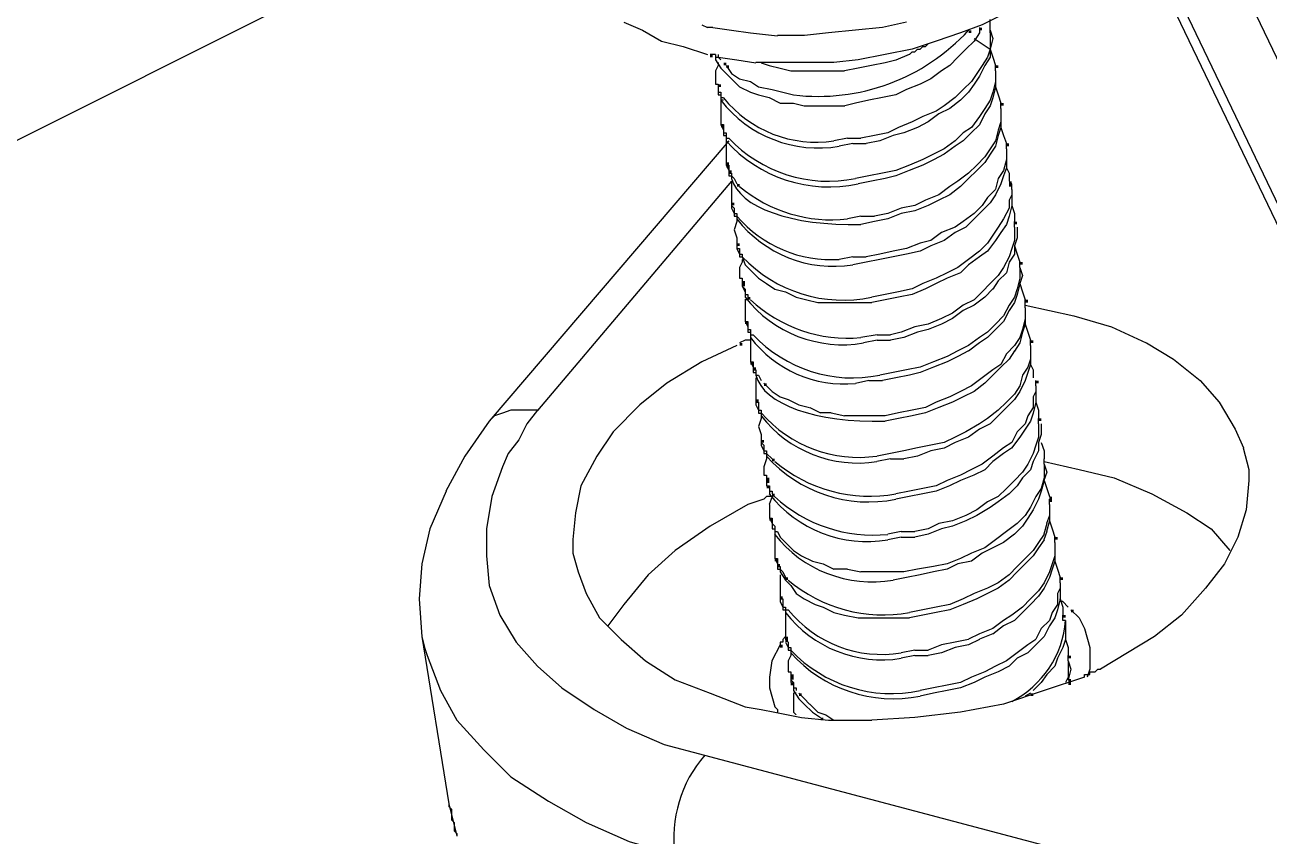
# Model space of a CAD drawing. Header units: millimetres. Extents: x 25 to 550, y -188 to 205.
# Drawn here: x 116.59 to 129.63, y -134.73 to -126.24 of the extents above; entities that cross this region are included whole.
import ezdxf

# ---------------------------------------------------------------- set-up
doc = ezdxf.new("R2010")
doc.units = ezdxf.units.MM
doc.layers.add('PDF_图层 1', color=7, linetype='Continuous', true_color=0x231f20)

msp = doc.modelspace()

# ---------------------------------------------------------------- linework, layer by layer
at = {"layer": 'PDF_图层 1', "color": 7, "lineweight": -3}
for points in [[(125.774, -118.396), (138.979, -145.879)], [(123.094, -124.153), (88.133, -141.646)], [(128.032, -124.435), (128.032, -124.491), (128.032, -124.547), (128.032, -124.717), (128.003, -124.886), (127.919, -125.084), (127.834, -125.225), (127.721, -125.394), (127.608, -125.563), (127.439, -125.704), (127.27, -125.845), (127.072, -125.986), (126.846, -126.128), (126.621, -126.24), (126.395, -126.325), (126.141, -126.41), (125.887, -126.494)], [(128.032, -124.604), (134.126, -137.301)], [(128.003, -124.773), (133.646, -136.511)], [(122.868, -126.212), (123.065, -126.297)], [(123.686, -126.24), (123.743, -126.269)], [(123.799, -126.269), (123.743, -126.269)], [(123.799, -126.269), (123.997, -126.297)], [(125.83, -126.212), (125.576, -126.269), (125.294, -126.297), (125.013, -126.325), (124.759, -126.353), (124.476, -126.353)], [(126.592, -126.269), (126.592, -126.325)], [(126.705, -126.325), (126.705, -126.297), (126.705, -126.24), (126.705, -126.184)], [(123.065, -126.297), (123.263, -126.41)], [(123.263, -126.41), (123.488, -126.466)], [(123.997, -126.297), (124.194, -126.325)], [(124.194, -126.325), (124.476, -126.354)], [(126.536, -126.41), (126.451, -126.495)], [(126.592, -126.325), (126.536, -126.41)], [(126.536, -126.381), (126.705, -126.494)], [(126.705, -126.297), (126.733, -126.381)], [(126.705, -126.325), (126.705, -126.41), (126.705, -126.494)], [(126.733, -126.381), (126.705, -126.494)], [(123.489, -126.466), (123.743, -126.551)], [(123.827, -126.551), (123.771, -126.551)], [(123.827, -126.551), (123.827, -126.607)], [(123.827, -126.551), (123.827, -126.579), (123.855, -126.579)], [(123.855, -126.551), (123.855, -126.579), (123.884, -126.607)], [(125.887, -126.494), (125.605, -126.551), (125.323, -126.607), (125.069, -126.635), (124.786, -126.635), (124.505, -126.635), (124.251, -126.635)], [(125.858, -126.551), (125.717, -126.608)], [(125.859, -126.551), (125.887, -126.522), (125.915, -126.522), (125.944, -126.494), (125.971, -126.494), (126, -126.466), (126.028, -126.466), (126.056, -126.438)], [(126.451, -126.495), (126.367, -126.579)], [(126.705, -126.494), (126.677, -126.579)], [(126.705, -126.494), (126.705, -126.494)], [(126.705, -126.494), (126.705, -126.579)], [(126.705, -126.494), (126.733, -126.579)], [(123.827, -126.607), (123.884, -126.692), (123.94, -126.748), (124.025, -126.833), (124.081, -126.889), (124.194, -126.946), (124.279, -126.974), (124.391, -127.002), (124.504, -127.059), (124.645, -127.059), (124.758, -127.087), (124.899, -127.087), (125.04, -127.087), (125.182, -127.087)], [(123.855, -126.664), (123.827, -126.72), (123.827, -126.805)], [(123.855, -126.579), (124.053, -126.607)], [(123.855, -126.635), (123.855, -126.664)], [(123.94, -126.664), (123.997, -126.748)], [(124.053, -126.607), (124.251, -126.636)], [(124.306, -126.636), (124.391, -126.664), (124.504, -126.692), (124.617, -126.721), (124.758, -126.721), (124.899, -126.721), (125.04, -126.721), (125.181, -126.721)], [(125.463, -126.664), (125.322, -126.692)], [(125.604, -126.636), (125.463, -126.664)], [(125.717, -126.608), (125.605, -126.636)], [(126.282, -126.664), (126.197, -126.72)], [(126.367, -126.579), (126.282, -126.664)], [(126.621, -126.664), (126.564, -126.748)], [(126.649, -126.664), (126.592, -126.776)], [(126.677, -126.579), (126.621, -126.664)], [(126.705, -126.579), (126.649, -126.664)], [(126.733, -126.579), (126.762, -126.664)], [(126.762, -126.72), (126.762, -126.664)], [(123.827, -126.805), (123.827, -126.861), (123.855, -126.861)], [(123.997, -126.748), (124.081, -126.805)], [(124.081, -126.805), (124.194, -126.833)], [(125.322, -126.692), (125.181, -126.721)], [(126.084, -126.805), (125.972, -126.861)], [(126.197, -126.72), (126.084, -126.805)], [(126.564, -126.748), (126.508, -126.833)], [(126.592, -126.776), (126.536, -126.861)], [(126.761, -126.721), (126.761, -126.805)], [(126.761, -126.805), (126.761, -126.89)], [(126.762, -126.72), (126.762, -126.776)], [(126.762, -126.776), (126.762, -126.833)], [(123.855, -126.861), (123.855, -126.946), (123.884, -126.946), (123.884, -126.974)], [(123.855, -126.861), (123.855, -126.918), (123.855, -126.974)], [(124.194, -126.833), (124.279, -126.889)], [(124.279, -126.889), (124.42, -126.918)], [(124.42, -126.918), (124.532, -126.946)], [(124.533, -126.946), (124.645, -126.974)], [(125.83, -126.918), (125.718, -126.974)], [(125.971, -126.861), (125.83, -126.918)], [(126.423, -126.918), (126.338, -127.002)], [(126.479, -126.946), (126.395, -127.03)], [(126.508, -126.833), (126.423, -126.918)], [(126.536, -126.861), (126.479, -126.946)], [(126.733, -126.946), (126.705, -127.03)], [(126.762, -126.833), (126.733, -126.946)], [(126.761, -126.89), (126.733, -127.003)], [(126.762, -126.889), (126.79, -126.974)], [(123.855, -126.974), (123.884, -126.974), (123.884, -127.03)], [(123.912, -127.03), (123.883, -127.03), (123.883, -127.059)], [(123.884, -126.974), (123.884, -127.002), (123.912, -127.002)], [(123.884, -127.059), (123.884, -127.143), (123.884, -127.228)], [(125.294, -127.059), (125.182, -127.087)], [(125.435, -127.03), (125.294, -127.059)], [(125.576, -127.002), (125.435, -127.03)], [(125.718, -126.974), (125.576, -127.002)], [(126.338, -127.002), (126.225, -127.087)], [(126.395, -127.03), (126.282, -127.115)], [(126.705, -127.03), (126.649, -127.115)], [(126.733, -127.003), (126.705, -127.087)], [(126.79, -126.974), (126.818, -127.059)], [(126.818, -127.115), (126.818, -127.059)], [(126, -127.2), (125.887, -127.256)], [(126.141, -127.143), (126, -127.2)], [(126.169, -127.172), (126.056, -127.256)], [(126.225, -127.087), (126.141, -127.143)], [(126.282, -127.115), (126.169, -127.172)], [(126.592, -127.2), (126.508, -127.313)], [(126.649, -127.115), (126.592, -127.2)], [(126.648, -127.172), (126.592, -127.285)], [(126.705, -127.087), (126.648, -127.172)], [(126.818, -127.115), (126.818, -127.2)], [(126.818, -127.116), (126.818, -127.229)], [(126.818, -127.2), (126.818, -127.256)], [(123.884, -127.228), (123.884, -127.284)], [(123.884, -127.284), (123.912, -127.284), (123.912, -127.369), (123.94, -127.369), (123.94, -127.397)], [(123.884, -127.284), (123.912, -127.341), (123.912, -127.397)], [(125.746, -127.313), (125.633, -127.369)], [(125.887, -127.256), (125.746, -127.313)], [(125.943, -127.313), (125.802, -127.369)], [(126.056, -127.256), (125.943, -127.313)], [(126.508, -127.313), (126.423, -127.369)], [(126.592, -127.285), (126.507, -127.37)], [(126.818, -127.313), (126.789, -127.398)], [(126.818, -127.256), (126.79, -127.341)], [(126.818, -127.229), (126.818, -127.313)], [(126.818, -127.313), (126.846, -127.397)], [(123.968, -127.454), (121.457, -130.388)], [(123.912, -127.397), (123.94, -127.397), (123.94, -127.454)], [(123.94, -127.397), (123.94, -127.426), (123.968, -127.426)], [(123.94, -127.454), (123.94, -127.482)], [(125.21, -127.426), (125.068, -127.454)], [(125.21, -127.426), (125.351, -127.426)], [(125.492, -127.397), (125.351, -127.426)], [(125.548, -127.454), (125.407, -127.482)], [(125.633, -127.369), (125.492, -127.397)], [(125.689, -127.397), (125.548, -127.454)], [(125.802, -127.369), (125.69, -127.397)], [(126.338, -127.454), (126.225, -127.538)], [(126.423, -127.369), (126.338, -127.454)], [(126.422, -127.454), (126.338, -127.511)], [(126.507, -127.37), (126.422, -127.454)], [(126.762, -127.454), (126.705, -127.538)], [(126.789, -127.398), (126.761, -127.51)], [(126.79, -127.341), (126.762, -127.454)], [(126.846, -127.397), (126.875, -127.482)], [(123.94, -127.482), (123.94, -127.567), (123.94, -127.623)], [(125.266, -127.482), (125.125, -127.51)], [(125.266, -127.482), (125.408, -127.482)], [(126.113, -127.595), (126, -127.651)], [(126.225, -127.538), (126.113, -127.595)], [(126.225, -127.595), (126.113, -127.652)], [(126.338, -127.511), (126.225, -127.595)], [(126.705, -127.595), (126.648, -127.68)], [(126.705, -127.538), (126.649, -127.623)], [(126.761, -127.511), (126.705, -127.595)], [(126.875, -127.538), (126.875, -127.482)], [(126.875, -127.538), (126.875, -127.623)], [(126.875, -127.538), (126.875, -127.595)], [(126.875, -127.595), (126.875, -127.651)], [(123.94, -127.623), (123.94, -127.68)], [(123.94, -127.68), (123.94, -127.708), (123.968, -127.708), (123.968, -127.792), (123.997, -127.792)], [(123.94, -127.708), (123.968, -127.764)], [(125.859, -127.708), (125.718, -127.764)], [(125.999, -127.708), (125.858, -127.765)], [(126, -127.651), (125.859, -127.708)], [(126.112, -127.652), (125.999, -127.708)], [(126.564, -127.708), (126.479, -127.792)], [(126.649, -127.623), (126.564, -127.708)], [(126.648, -127.68), (126.564, -127.765)], [(126.875, -127.651), (126.846, -127.764)], [(126.875, -127.623), (126.875, -127.736)], [(123.968, -127.792), (123.968, -127.821), (123.997, -127.821), (123.997, -127.849)], [(123.997, -127.792), (123.997, -127.821), (124.025, -127.849)], [(124.025, -127.849), (124.053, -127.905)], [(125.435, -127.821), (125.294, -127.849)], [(125.576, -127.792), (125.435, -127.821)], [(125.604, -127.849), (125.463, -127.878)], [(125.718, -127.764), (125.576, -127.792)], [(125.717, -127.821), (125.605, -127.849)], [(125.858, -127.765), (125.717, -127.821)], [(126.479, -127.792), (126.367, -127.877)], [(126.479, -127.849), (126.395, -127.934)], [(126.564, -127.765), (126.479, -127.849)], [(126.79, -127.849), (126.762, -127.961)], [(126.846, -127.764), (126.79, -127.849)], [(126.846, -127.821), (126.818, -127.905)], [(126.875, -127.736), (126.846, -127.821)], [(126.875, -127.736), (126.903, -127.792)], [(126.903, -127.792), (126.903, -127.877)], [(123.997, -127.877), (121.965, -130.276)], [(123.997, -127.877), (123.997, -127.877)], [(123.997, -127.877), (123.997, -127.962)], [(123.997, -127.962), (123.997, -128.046)], [(125.463, -127.878), (125.322, -127.906)], [(126.282, -127.934), (126.169, -128.018)], [(126.367, -127.877), (126.282, -127.934)], [(126.395, -127.934), (126.282, -128.019)], [(126.762, -127.962), (126.677, -128.046)], [(126.818, -127.905), (126.762, -128.018)], [(126.931, -127.962), (126.931, -127.905), (126.903, -127.905)], [(126.931, -127.962), (126.931, -128.046)], [(126.931, -127.962), (126.931, -128.018)], [(123.997, -128.046), (123.997, -128.103)], [(123.997, -128.103), (123.997, -128.131), (124.025, -128.159), (124.025, -128.215)], [(123.997, -128.103), (123.997, -128.159), (124.025, -128.215)], [(126.028, -128.075), (125.915, -128.131)], [(126.169, -128.018), (126.028, -128.075)], [(126.169, -128.075), (126.056, -128.131)], [(126.282, -128.018), (126.169, -128.075)], [(126.677, -128.046), (126.621, -128.131)], [(126.705, -128.103), (126.621, -128.187)], [(126.762, -128.018), (126.705, -128.103)], [(126.931, -128.018), (126.903, -128.075)], [(126.903, -128.075), (126.903, -128.159)], [(126.931, -128.046), (126.931, -128.131)], [(124.025, -128.216), (124.053, -128.216), (124.053, -128.244)], [(124.025, -128.216), (124.025, -128.244), (124.053, -128.244), (124.053, -128.272)], [(125.351, -128.244), (125.21, -128.272)], [(125.351, -128.244), (125.492, -128.244)], [(125.633, -128.216), (125.492, -128.244)], [(125.774, -128.159), (125.633, -128.216)], [(125.774, -128.216), (125.633, -128.272)], [(125.915, -128.131), (125.774, -128.159)], [(125.915, -128.187), (125.774, -128.216)], [(126.056, -128.131), (125.915, -128.187)], [(126.536, -128.216), (126.423, -128.3)], [(126.621, -128.131), (126.536, -128.216)], [(126.621, -128.187), (126.536, -128.272)], [(126.903, -128.159), (126.846, -128.272)], [(126.903, -128.244), (126.875, -128.329)], [(126.931, -128.131), (126.903, -128.243)], [(126.931, -128.131), (126.959, -128.216)], [(126.959, -128.216), (126.959, -128.3)], [(124.053, -128.3), (124.024, -128.385), (124.053, -128.469)], [(124.053, -128.272), (124.053, -128.3)], [(125.492, -128.3), (125.351, -128.329)], [(125.633, -128.272), (125.492, -128.3)], [(126.338, -128.357), (126.197, -128.413)], [(126.423, -128.3), (126.338, -128.357)], [(126.451, -128.357), (126.338, -128.413)], [(126.536, -128.272), (126.451, -128.357)], [(126.79, -128.357), (126.733, -128.441)], [(126.846, -128.272), (126.79, -128.357)], [(126.875, -128.329), (126.818, -128.413)], [(126.959, -128.357), (126.959, -128.3)], [(126.959, -128.357), (126.959, -128.413)], [(126.987, -128.357), (126.987, -128.469)], [(124.053, -128.47), (124.053, -128.526)], [(126.084, -128.498), (125.972, -128.526)], [(126.197, -128.413), (126.084, -128.498)], [(126.225, -128.498), (126.084, -128.554)], [(126.338, -128.413), (126.225, -128.498)], [(126.733, -128.441), (126.677, -128.526)], [(126.762, -128.498), (126.677, -128.61)], [(126.818, -128.413), (126.762, -128.498)], [(126.959, -128.498), (126.931, -128.583)], [(126.959, -128.413), (126.959, -128.498)], [(126.987, -128.47), (126.959, -128.554)], [(124.053, -128.526), (124.053, -128.582), (124.081, -128.582), (124.081, -128.611)], [(124.053, -128.526), (124.053, -128.582), (124.081, -128.639)], [(124.081, -128.611), (124.081, -128.639), (124.109, -128.639), (124.109, -128.667)], [(124.081, -128.639), (124.081, -128.667), (124.109, -128.667)], [(125.548, -128.639), (125.407, -128.667)], [(125.689, -128.611), (125.548, -128.639)], [(125.83, -128.583), (125.689, -128.611)], [(125.83, -128.639), (125.689, -128.667)], [(125.971, -128.526), (125.83, -128.582)], [(125.971, -128.611), (125.83, -128.639)], [(126.084, -128.554), (125.972, -128.61)], [(126.592, -128.611), (126.479, -128.695)], [(126.677, -128.526), (126.592, -128.611)], [(126.677, -128.611), (126.592, -128.667)], [(126.931, -128.583), (126.903, -128.667)], [(126.959, -128.639), (126.903, -128.724)], [(126.959, -128.554), (126.959, -128.639)], [(126.959, -128.554), (126.987, -128.639)], [(126.987, -128.639), (127.016, -128.724)], [(124.109, -128.724), (124.081, -128.78), (124.081, -128.865)], [(124.109, -128.667), (124.138, -128.752), (124.194, -128.808), (124.278, -128.892), (124.363, -128.949), (124.448, -129.006), (124.561, -129.034), (124.673, -129.09), (124.786, -129.118), (124.9, -129.147), (125.04, -129.147), (125.181, -129.147), (125.322, -129.147), (125.464, -129.147)], [(124.109, -128.695), (124.109, -128.724)], [(125.266, -128.667), (125.125, -128.695)], [(125.266, -128.667), (125.408, -128.667)], [(125.407, -128.724), (125.266, -128.752)], [(125.548, -128.695), (125.407, -128.724)], [(125.689, -128.667), (125.548, -128.695)], [(126.479, -128.695), (126.367, -128.78)], [(126.479, -128.751), (126.395, -128.837)], [(126.592, -128.667), (126.479, -128.752)], [(126.903, -128.667), (126.846, -128.78)], [(126.903, -128.724), (126.875, -128.836)], [(127.016, -128.78), (127.016, -128.724)], [(124.081, -128.865), (124.081, -128.893), (124.109, -128.893), (124.109, -128.921)], [(126.141, -128.892), (126, -128.949)], [(126.254, -128.836), (126.141, -128.892)], [(126.254, -128.892), (126.141, -128.949)], [(126.367, -128.78), (126.254, -128.836)], [(126.395, -128.836), (126.254, -128.892)], [(126.79, -128.865), (126.705, -128.949)], [(126.846, -128.78), (126.79, -128.865)], [(126.875, -128.836), (126.79, -128.921)], [(127.016, -128.892), (126.987, -129.005)], [(127.016, -128.78), (127.044, -128.865)], [(127.016, -128.78), (127.016, -128.836)], [(127.016, -128.836), (127.016, -128.892)], [(127.044, -128.865), (127.016, -128.949)], [(124.109, -128.921), (124.109, -128.977), (124.138, -129.006), (124.138, -129.034)], [(124.109, -128.977), (124.138, -129.034)], [(125.887, -129.005), (125.746, -129.034)], [(126, -128.949), (125.887, -129.005)], [(126.028, -129.005), (125.887, -129.062)], [(126.141, -128.949), (126.028, -129.005)], [(126.705, -128.949), (126.621, -129.034)], [(126.733, -129.005), (126.649, -129.091)], [(126.79, -128.921), (126.733, -129.006)], [(126.987, -129.005), (126.959, -129.091)], [(127.016, -128.949), (126.987, -129.062)], [(127.016, -128.949), (127.044, -129.034), (127.072, -129.118)], [(124.166, -129.09), (124.166, -129.119), (124.137, -129.119)], [(124.138, -129.034), (124.138, -129.062), (124.166, -129.062), (124.166, -129.09)], [(124.138, -129.034), (124.138, -129.09)], [(124.138, -129.118), (124.138, -129.203), (124.138, -129.288)], [(125.605, -129.062), (125.464, -129.091)], [(125.605, -129.118), (125.464, -129.147)], [(125.746, -129.034), (125.605, -129.062)], [(125.746, -129.09), (125.605, -129.119)], [(125.887, -129.062), (125.746, -129.091)], [(126.536, -129.118), (126.423, -129.175)], [(126.621, -129.034), (126.536, -129.119)], [(126.649, -129.09), (126.536, -129.175)], [(126.959, -129.09), (126.903, -129.175)], [(126.959, -129.146), (126.903, -129.232)], [(126.987, -129.062), (126.959, -129.147)], [(127.072, -129.203), (127.072, -129.118)], [(124.138, -129.288), (124.138, -129.344), (124.166, -129.344)], [(127.072, -129.203), (127.072, -129.259), (127.072, -129.316), (127.044, -129.429), (127.016, -129.513), (126.959, -129.598), (126.875, -129.683), (126.818, -129.795), (126.733, -129.852), (126.621, -129.937), (126.508, -130.021), (126.395, -130.078), (126.282, -130.134), (126.141, -130.191), (126.028, -130.247), (125.887, -130.275), (125.746, -130.303), (125.605, -130.332), (125.464, -130.332), (125.322, -130.332), (125.181, -130.332)], [(126.31, -129.259), (126.197, -129.316)], [(126.423, -129.175), (126.31, -129.26)], [(126.423, -129.231), (126.31, -129.316)], [(126.536, -129.175), (126.423, -129.231)], [(126.846, -129.288), (126.762, -129.373)], [(126.903, -129.175), (126.846, -129.288)], [(126.903, -129.231), (126.846, -129.344)], [(127.072, -129.175), (127.326, -129.231)], [(127.072, -129.203), (127.072, -129.288)], [(127.072, -129.288), (127.072, -129.373)], [(127.326, -129.231), (127.58, -129.288)], [(127.58, -129.288), (127.975, -129.4)], [(124.138, -129.344), (124.166, -129.4), (124.166, -129.457)], [(124.166, -129.344), (124.166, -129.429), (124.194, -129.429), (124.194, -129.457)], [(125.915, -129.4), (125.774, -129.457)], [(126.056, -129.372), (125.915, -129.401)], [(126.197, -129.316), (126.056, -129.372)], [(126.197, -129.372), (126.056, -129.429)], [(126.31, -129.316), (126.197, -129.372)], [(126.762, -129.372), (126.677, -129.457)], [(126.846, -129.344), (126.762, -129.429)], [(127.072, -129.372), (127.044, -129.457)], [(127.072, -129.372), (127.1, -129.457)], [(127.975, -129.4), (128.341, -129.57)], [(124.138, -129.542), (124.081, -129.57)], [(124.194, -129.513), (124.194, -129.542), (124.138, -129.542)], [(124.166, -129.457), (124.194, -129.457), (124.194, -129.513)], [(124.194, -129.457), (124.194, -129.486), (124.222, -129.486)], [(124.194, -129.513), (124.194, -129.542)], [(124.194, -129.542), (124.194, -129.627), (124.194, -129.683)], [(125.52, -129.485), (125.351, -129.514)], [(125.52, -129.542), (125.379, -129.57)], [(125.52, -129.485), (125.662, -129.485)], [(125.52, -129.542), (125.662, -129.542)], [(125.802, -129.513), (125.661, -129.542)], [(125.774, -129.457), (125.662, -129.486)], [(125.943, -129.457), (125.802, -129.513)], [(126.056, -129.429), (125.943, -129.457)], [(126.592, -129.513), (126.479, -129.598)], [(126.677, -129.457), (126.592, -129.513)], [(126.677, -129.513), (126.592, -129.57)], [(126.762, -129.429), (126.677, -129.514)], [(127.044, -129.457), (127.016, -129.57)], [(127.1, -129.457), (127.129, -129.542)], [(127.129, -129.598), (127.129, -129.542)], [(124.053, -129.598), (123.686, -129.767), (123.319, -129.993), (123.037, -130.219), (122.755, -130.501), (122.586, -130.755), (122.417, -131.065), (122.36, -131.348), (122.332, -131.629), (122.332, -131.686), (122.332, -131.771)], [(124.194, -129.683), (124.194, -129.768)], [(126.367, -129.654), (126.254, -129.711)], [(126.479, -129.598), (126.367, -129.654)], [(126.479, -129.654), (126.367, -129.711)], [(126.592, -129.57), (126.479, -129.655)], [(126.959, -129.654), (126.903, -129.739)], [(127.016, -129.57), (126.959, -129.655)], [(127.129, -129.598), (127.129, -129.683)], [(127.129, -129.598), (127.129, -129.654)], [(127.129, -129.654), (127.129, -129.739)], [(127.129, -129.683), (127.129, -129.796)], [(128.342, -129.57), (128.624, -129.739)], [(124.194, -129.767), (124.222, -129.767), (124.222, -129.852), (124.251, -129.852)], [(124.194, -129.767), (124.222, -129.824)], [(126.113, -129.767), (125.971, -129.824)], [(126.254, -129.711), (126.113, -129.767)], [(126.254, -129.767), (126.113, -129.824)], [(126.367, -129.711), (126.254, -129.767)], [(126.903, -129.739), (126.818, -129.824)], [(127.129, -129.739), (127.1, -129.824)], [(127.129, -129.796), (127.1, -129.88)], [(127.129, -129.796), (127.157, -129.852)], [(128.624, -129.739), (128.906, -129.965)], [(124.222, -129.852), (124.222, -129.881), (124.251, -129.881), (124.251, -129.908)], [(124.251, -129.852), (124.251, -129.908), (124.279, -129.908)], [(124.251, -129.937), (124.251, -129.937)], [(124.251, -129.937), (124.251, -130.021), (124.251, -130.106)], [(124.279, -129.908), (124.307, -129.965)], [(125.689, -129.88), (125.548, -129.909)], [(125.718, -129.937), (125.576, -129.965)], [(125.83, -129.852), (125.689, -129.881)], [(125.859, -129.908), (125.718, -129.937)], [(125.971, -129.824), (125.83, -129.852)], [(125.971, -129.88), (125.859, -129.909)], [(126.113, -129.824), (125.971, -129.88)], [(126.733, -129.908), (126.649, -129.993)], [(126.818, -129.824), (126.733, -129.909)], [(127.044, -129.908), (127.016, -130.021)], [(127.1, -129.824), (127.044, -129.909)], [(127.1, -129.88), (127.072, -129.965)], [(127.157, -129.852), (127.157, -129.937)], [(124.335, -129.993), (124.42, -130.078)], [(125.435, -129.965), (125.294, -129.994)], [(125.435, -129.965), (125.577, -129.965)], [(126.649, -129.993), (126.536, -130.078)], [(127.016, -130.021), (126.959, -130.106)], [(127.072, -129.965), (127.016, -130.078)], [(127.184, -130.022), (127.184, -130.106)], [(127.185, -130.021), (127.185, -129.965)], [(127.185, -130.021), (127.185, -130.078)], [(128.906, -129.965), (129.104, -130.191)], [(124.251, -130.106), (124.251, -130.162)], [(124.251, -130.162), (124.251, -130.191), (124.279, -130.191), (124.279, -130.275), (124.307, -130.275)], [(124.251, -130.162), (124.251, -130.219), (124.279, -130.275)], [(124.42, -130.078), (124.505, -130.134)], [(124.505, -130.134), (124.589, -130.163)], [(124.589, -130.162), (124.702, -130.219)], [(126.31, -130.191), (126.169, -130.247)], [(126.423, -130.134), (126.31, -130.191)], [(126.536, -130.078), (126.423, -130.134)], [(126.875, -130.191), (126.79, -130.275)], [(126.959, -130.106), (126.875, -130.191)], [(126.959, -130.162), (126.875, -130.247)], [(127.016, -130.078), (126.959, -130.162)], [(127.184, -130.191), (127.156, -130.304)], [(127.185, -130.078), (127.157, -130.134)], [(127.157, -130.134), (127.157, -130.247)], [(127.184, -130.106), (127.184, -130.191)], [(127.185, -130.191), (127.213, -130.275)], [(129.103, -130.191), (129.273, -130.473)], [(121.965, -130.275), (121.852, -130.416), (121.767, -130.586), (121.655, -130.727), (121.598, -130.868), (121.485, -131.178), (121.429, -131.517), (121.429, -131.799), (121.457, -132.109), (121.57, -132.42), (121.739, -132.702), (121.965, -132.956), (122.219, -133.182), (122.557, -133.407), (122.896, -133.605), (123.291, -133.774), (123.714, -133.887)], [(121.965, -130.275), (121.88, -130.275), (121.767, -130.275), (121.683, -130.275), (121.598, -130.304), (121.513, -130.332), (121.457, -130.388)], [(124.279, -130.275), (124.279, -130.304), (124.307, -130.304), (124.307, -130.332)], [(124.307, -130.275), (124.307, -130.304)], [(124.307, -130.332), (124.307, -130.36)], [(124.702, -130.219), (124.814, -130.247)], [(124.815, -130.247), (124.927, -130.303)], [(125.04, -130.303), (124.928, -130.303)], [(125.04, -130.303), (125.182, -130.332)], [(125.887, -130.332), (125.746, -130.36)], [(126.028, -130.303), (125.887, -130.332)], [(126.169, -130.247), (126.028, -130.303)], [(126.79, -130.275), (126.677, -130.36)], [(126.79, -130.332), (126.705, -130.416)], [(126.875, -130.247), (126.79, -130.332)], [(127.1, -130.332), (127.072, -130.416)], [(127.157, -130.247), (127.1, -130.332)], [(127.156, -130.304), (127.128, -130.389)], [(127.213, -130.275), (127.213, -130.36)], [(121.457, -130.388), (121.203, -130.755)], [(124.307, -130.36), (124.278, -130.445), (124.307, -130.529)], [(125.746, -130.36), (125.605, -130.388)], [(126.592, -130.416), (126.451, -130.501)], [(126.677, -130.36), (126.592, -130.416)], [(126.705, -130.416), (126.592, -130.473)], [(127.072, -130.416), (126.987, -130.501)], [(127.128, -130.389), (127.072, -130.473)], [(127.213, -130.416), (127.213, -130.36)], [(127.213, -130.416), (127.213, -130.501)], [(127.241, -130.417), (127.241, -130.53)], [(124.307, -130.529), (124.307, -130.586)], [(124.307, -130.586), (124.307, -130.614), (124.335, -130.642), (124.335, -130.67)], [(124.307, -130.586), (124.307, -130.642), (124.335, -130.699)], [(126.338, -130.557), (126.225, -130.614)], [(126.451, -130.501), (126.338, -130.557)], [(126.479, -130.557), (126.338, -130.614)], [(126.592, -130.473), (126.479, -130.557)], [(127.015, -130.558), (126.93, -130.671)], [(126.987, -130.501), (126.931, -130.614)], [(127.072, -130.473), (127.015, -130.558)], [(127.213, -130.557), (127.185, -130.642)], [(127.213, -130.501), (127.213, -130.557)], [(127.241, -130.53), (127.213, -130.614)], [(129.273, -130.473), (129.358, -130.67)], [(124.335, -130.67), (124.335, -130.699), (124.363, -130.699), (124.363, -130.727)], [(124.335, -130.699), (124.335, -130.727), (124.363, -130.727), (124.363, -130.755)], [(124.363, -130.727), (124.42, -130.783)], [(125.661, -130.727), (125.52, -130.755)], [(125.802, -130.699), (125.661, -130.727)], [(125.943, -130.67), (125.802, -130.699)], [(126.084, -130.642), (125.943, -130.67)], [(126.084, -130.699), (125.943, -130.756)], [(126.225, -130.614), (126.084, -130.642)], [(126.225, -130.671), (126.084, -130.699)], [(126.338, -130.614), (126.225, -130.671)], [(126.846, -130.67), (126.733, -130.755)], [(126.931, -130.614), (126.846, -130.67)], [(126.93, -130.671), (126.846, -130.727)], [(127.157, -130.727), (127.1, -130.84)], [(127.185, -130.642), (127.157, -130.727)], [(127.213, -130.699), (127.157, -130.812)], [(127.213, -130.614), (127.213, -130.699)], [(127.241, -130.614), (127.27, -130.699), (127.27, -130.783)], [(129.357, -130.67), (129.414, -130.896)], [(121.203, -130.755), (121.005, -131.122)], [(124.363, -130.783), (124.335, -130.868), (124.335, -130.924)], [(124.363, -130.755), (124.363, -130.783)], [(127.27, -130.84), (127.27, -130.924), (127.27, -130.981), (127.241, -131.094), (127.185, -131.178), (127.129, -131.291), (127.072, -131.376), (126.987, -131.46), (126.875, -131.545), (126.762, -131.63), (126.649, -131.714), (126.508, -131.77), (126.395, -131.827), (126.254, -131.884), (126.113, -131.911), (125.944, -131.94), (125.802, -131.968), (125.633, -131.968), (125.492, -131.968), (125.351, -131.968)], [(125.661, -130.784), (125.519, -130.812)], [(125.661, -130.784), (125.802, -130.784)], [(125.943, -130.756), (125.802, -130.784)], [(126.621, -130.84), (126.508, -130.896)], [(126.733, -130.755), (126.621, -130.84)], [(126.733, -130.812), (126.648, -130.897)], [(126.846, -130.727), (126.733, -130.812)], [(127.1, -130.84), (127.044, -130.924)], [(127.157, -130.812), (127.128, -130.897)], [(127.27, -130.84), (127.27, -130.783)], [(127.27, -130.811), (127.636, -130.896)], [(127.27, -130.84), (127.298, -130.924)], [(124.335, -130.924), (124.335, -130.953), (124.363, -130.953), (124.363, -130.981)], [(124.363, -130.981), (124.363, -131.065), (124.392, -131.065), (124.392, -131.094)], [(126.395, -130.953), (126.254, -131.009)], [(126.535, -130.953), (126.394, -131.01)], [(126.508, -130.896), (126.395, -130.953)], [(126.648, -130.897), (126.535, -130.953)], [(127.044, -130.924), (126.959, -131.009)], [(127.044, -130.981), (126.987, -131.066)], [(127.129, -130.897), (127.044, -130.981)], [(127.298, -130.924), (127.269, -131.009)], [(127.636, -130.896), (128.003, -130.981)], [(128.003, -130.981), (128.398, -131.15)], [(129.414, -130.896), (129.414, -130.953)], [(129.414, -130.953), (129.414, -131.009)], [(124.363, -131.009), (124.363, -131.065)], [(124.392, -131.094), (124.392, -131.122), (124.42, -131.122), (124.42, -131.15)], [(124.392, -131.094), (124.392, -131.15)], [(126, -131.094), (125.859, -131.122)], [(126.141, -131.065), (126, -131.094)], [(126.281, -131.066), (126.14, -131.122)], [(126.254, -131.009), (126.141, -131.065)], [(126.394, -131.01), (126.281, -131.066)], [(126.875, -131.094), (126.79, -131.178)], [(126.959, -131.009), (126.875, -131.094)], [(126.987, -131.066), (126.903, -131.151)], [(127.27, -131.009), (127.241, -131.122)], [(127.27, -131.009), (127.298, -131.094)], [(127.298, -131.094), (127.326, -131.178)], [(129.414, -131.009), (129.386, -131.319)], [(121.006, -131.122), (120.836, -131.517)], [(124.335, -131.207), (124.25, -131.235), (124.166, -131.263), (123.771, -131.489), (123.404, -131.743), (123.122, -131.997), (122.868, -132.307), (122.783, -132.419), (122.699, -132.532)], [(124.42, -131.178), (124.363, -131.178), (124.335, -131.207)], [(124.42, -131.178), (124.391, -131.263)], [(124.42, -131.178), (124.42, -131.178)], [(125.858, -131.179), (125.717, -131.207)], [(125.859, -131.122), (125.718, -131.15)], [(125.999, -131.151), (125.858, -131.179)], [(126.14, -131.122), (125.999, -131.151)], [(126.677, -131.235), (126.564, -131.319)], [(126.79, -131.178), (126.677, -131.235)], [(126.79, -131.235), (126.705, -131.292)], [(126.903, -131.151), (126.79, -131.235)], [(127.213, -131.207), (127.157, -131.319)], [(127.241, -131.122), (127.213, -131.207)], [(127.326, -131.263), (127.326, -131.206)], [(128.398, -131.15), (128.765, -131.348)], [(124.392, -131.263), (124.392, -131.348)], [(124.392, -131.348), (124.392, -131.404), (124.42, -131.404)], [(126.451, -131.376), (126.31, -131.432)], [(126.564, -131.319), (126.451, -131.376)], [(126.564, -131.376), (126.451, -131.433)], [(126.705, -131.292), (126.564, -131.376)], [(127.157, -131.319), (127.1, -131.404)], [(127.326, -131.376), (127.297, -131.461)], [(127.326, -131.263), (127.326, -131.348)], [(127.326, -131.263), (127.326, -131.319)], [(127.326, -131.319), (127.326, -131.376)], [(127.326, -131.348), (127.326, -131.432)], [(128.765, -131.348), (129.019, -131.516)], [(129.386, -131.319), (129.301, -131.602)], [(124.392, -131.404), (124.42, -131.461), (124.42, -131.517)], [(124.42, -131.404), (124.42, -131.461), (124.448, -131.489), (124.448, -131.517)], [(126.169, -131.461), (126.056, -131.517)], [(126.31, -131.432), (126.169, -131.461)], [(126.31, -131.489), (126.197, -131.517)], [(126.451, -131.433), (126.31, -131.489)], [(127.044, -131.489), (126.959, -131.573)], [(127.1, -131.404), (127.044, -131.489)], [(127.298, -131.461), (127.269, -131.573)], [(127.326, -131.432), (127.297, -131.545)], [(127.326, -131.432), (127.354, -131.517)], [(120.836, -131.517), (120.751, -131.883)], [(124.42, -131.517), (124.448, -131.517), (124.448, -131.573)], [(124.448, -131.517), (124.448, -131.545), (124.476, -131.545)], [(124.448, -131.573), (124.448, -131.602)], [(124.448, -131.602), (124.448, -131.686), (124.448, -131.77)], [(124.476, -131.545), (124.505, -131.602)], [(124.505, -131.602), (124.561, -131.658)], [(125.774, -131.545), (125.633, -131.573)], [(125.774, -131.602), (125.633, -131.63)], [(125.774, -131.545), (125.915, -131.545)], [(125.774, -131.602), (125.915, -131.602)], [(126.056, -131.517), (125.915, -131.545)], [(126.056, -131.573), (125.915, -131.602)], [(126.197, -131.517), (126.056, -131.573)], [(126.959, -131.573), (126.846, -131.658)], [(127.27, -131.573), (127.213, -131.658)], [(127.27, -131.63), (127.213, -131.714)], [(127.298, -131.545), (127.269, -131.63)], [(127.354, -131.517), (127.382, -131.602)], [(127.382, -131.658), (127.382, -131.602)], [(129.019, -131.517), (129.216, -131.742)], [(129.301, -131.602), (129.16, -131.884)], [(124.561, -131.658), (124.646, -131.743)], [(124.646, -131.743), (124.73, -131.799)], [(126.733, -131.714), (126.621, -131.771)], [(126.846, -131.658), (126.733, -131.714)], [(127.157, -131.743), (127.072, -131.827)], [(127.213, -131.658), (127.157, -131.743)], [(127.213, -131.714), (127.157, -131.799)], [(127.382, -131.658), (127.382, -131.743)], [(127.382, -131.658), (127.382, -131.714)], [(127.382, -131.714), (127.382, -131.799)], [(127.382, -131.743), (127.382, -131.855)], [(120.752, -131.884), (120.723, -132.25)], [(122.332, -131.771), (122.388, -131.968), (122.473, -132.194), (122.614, -132.448), (122.84, -132.674), (123.094, -132.899), (123.404, -133.097), (123.771, -133.238), (124.138, -133.379), (124.307, -133.407), (124.448, -133.435), (124.73, -133.492), (125.012, -133.52), (125.464, -133.52)], [(124.448, -131.771), (124.448, -131.827)], [(124.448, -131.827), (124.476, -131.827), (124.476, -131.912), (124.505, -131.912)], [(124.448, -131.827), (124.476, -131.884)], [(124.73, -131.799), (124.843, -131.856)], [(124.843, -131.856), (124.956, -131.884)], [(124.956, -131.884), (125.068, -131.94)], [(126.367, -131.884), (126.254, -131.94)], [(126.508, -131.856), (126.367, -131.884)], [(126.621, -131.771), (126.508, -131.856)], [(127.072, -131.827), (126.987, -131.912)], [(127.072, -131.884), (126.987, -131.968)], [(127.157, -131.799), (127.072, -131.884)], [(127.354, -131.884), (127.326, -131.968)], [(127.382, -131.799), (127.354, -131.884)], [(127.382, -131.856), (127.354, -131.94)], [(127.382, -131.856), (127.411, -131.94)], [(129.16, -131.884), (128.962, -132.138)], [(124.476, -131.912), (124.476, -131.94), (124.505, -131.94), (124.505, -131.968)], [(124.505, -131.912), (124.505, -131.94), (124.533, -131.968)], [(124.505, -131.968), (124.561, -132.053), (124.617, -132.11), (124.673, -132.194), (124.758, -132.251), (124.871, -132.307), (124.956, -132.335), (125.068, -132.391), (125.181, -132.42), (125.322, -132.448), (125.464, -132.448), (125.576, -132.448), (125.718, -132.448), (125.859, -132.448)], [(124.505, -131.997), (124.505, -132.025)], [(124.505, -132.025), (124.505, -132.081), (124.505, -132.166)], [(124.533, -131.968), (124.561, -132.025)], [(125.21, -131.94), (125.068, -131.94)], [(125.21, -131.94), (125.351, -131.968)], [(125.83, -132.025), (125.689, -132.053)], [(125.971, -131.997), (125.83, -132.025)], [(126.113, -131.968), (125.971, -131.997)], [(126.254, -131.94), (126.113, -131.968)], [(126.903, -131.997), (126.79, -132.081)], [(126.987, -131.912), (126.903, -131.997)], [(126.987, -131.968), (126.903, -132.053)], [(127.326, -131.968), (127.27, -132.081)], [(127.326, -132.025), (127.27, -132.137)], [(127.354, -131.94), (127.326, -132.025)], [(127.411, -131.94), (127.439, -132.025)], [(127.439, -132.081), (127.439, -132.025)], [(126.677, -132.138), (126.536, -132.194)], [(126.79, -132.081), (126.677, -132.137)], [(126.79, -132.138), (126.677, -132.194)], [(126.903, -132.053), (126.79, -132.138)], [(127.27, -132.081), (127.213, -132.166)], [(127.27, -132.138), (127.213, -132.222)], [(127.439, -132.138), (127.41, -132.194)], [(127.439, -132.081), (127.439, -132.166)], [(127.439, -132.081), (127.439, -132.137)], [(128.962, -132.138), (128.709, -132.42)], [(120.724, -132.251), (120.752, -132.646)], [(124.505, -132.166), (124.505, -132.222)], [(124.505, -132.222), (124.505, -132.251), (124.533, -132.251), (124.533, -132.335), (124.561, -132.335)], [(124.505, -132.222), (124.505, -132.278), (124.533, -132.335)], [(126.423, -132.251), (126.282, -132.307)], [(126.536, -132.194), (126.423, -132.25)], [(126.564, -132.251), (126.423, -132.307)], [(126.677, -132.194), (126.564, -132.25)], [(127.129, -132.251), (127.044, -132.335)], [(127.213, -132.166), (127.129, -132.251)], [(127.213, -132.222), (127.129, -132.307)], [(127.439, -132.251), (127.41, -132.363)], [(127.411, -132.194), (127.411, -132.307)], [(127.467, -132.279), (127.438, -132.279), (127.438, -132.25)], [(127.439, -132.166), (127.439, -132.251)], [(127.439, -132.251), (127.467, -132.335), (127.467, -132.419)], [(127.467, -132.279), (127.524, -132.335)], [(124.533, -132.335), (124.533, -132.364), (124.561, -132.364), (124.561, -132.391)], [(124.561, -132.335), (124.561, -132.364), (124.589, -132.364)], [(124.561, -132.392), (124.561, -132.42)], [(124.561, -132.42), (124.561, -132.505), (124.561, -132.589)], [(126, -132.364), (125.859, -132.392)], [(126, -132.42), (125.859, -132.448)], [(126.141, -132.335), (126, -132.364)], [(126.141, -132.392), (126, -132.42)], [(126.282, -132.307), (126.141, -132.335)], [(126.282, -132.364), (126.141, -132.392)], [(126.423, -132.307), (126.282, -132.363)], [(126.931, -132.42), (126.846, -132.476)], [(127.044, -132.335), (126.931, -132.42)], [(127.044, -132.392), (126.959, -132.476)], [(127.129, -132.307), (127.044, -132.392)], [(127.354, -132.392), (127.326, -132.476)], [(127.411, -132.307), (127.354, -132.392)], [(127.411, -132.364), (127.382, -132.448)], [(127.495, -132.476), (127.467, -132.476), (127.467, -132.42)], [(127.552, -132.364), (127.636, -132.448)], [(128.708, -132.42), (128.426, -132.645)], [(126.846, -132.476), (126.733, -132.561)], [(126.846, -132.533), (126.733, -132.618)], [(126.959, -132.476), (126.846, -132.532)], [(127.326, -132.476), (127.241, -132.561)], [(127.326, -132.533), (127.27, -132.645)], [(127.382, -132.448), (127.326, -132.533)], [(127.495, -132.476), (127.495, -132.589)], [(127.636, -132.448), (127.693, -132.561)], [(120.752, -132.645), (121.034, -134.395)], [(120.752, -132.645), (120.78, -132.758), (120.808, -132.843), (120.949, -133.21), (121.118, -133.52), (121.401, -133.831), (121.683, -134.113), (122.078, -134.367), (122.473, -134.592), (122.924, -134.79), (123.404, -134.931)], [(124.561, -132.645), (124.532, -132.674), (124.532, -132.702), (124.505, -132.702), (124.505, -132.73)], [(124.561, -132.589), (124.561, -132.645)], [(124.561, -132.645), (124.561, -132.674), (124.589, -132.702), (124.589, -132.758)], [(126.479, -132.674), (126.338, -132.702)], [(126.592, -132.617), (126.479, -132.673)], [(126.592, -132.674), (126.479, -132.73)], [(126.733, -132.561), (126.592, -132.617)], [(126.733, -132.617), (126.592, -132.673)], [(127.185, -132.674), (127.1, -132.73)], [(127.241, -132.561), (127.185, -132.673)], [(127.27, -132.645), (127.185, -132.73)], [(127.495, -132.674), (127.467, -132.759)], [(127.495, -132.589), (127.495, -132.674)], [(127.495, -132.674), (127.524, -132.759), (127.524, -132.843)], [(127.693, -132.561), (127.749, -132.758)], [(128.427, -132.645), (128.144, -132.815)], [(124.505, -132.73), (124.419, -132.899), (124.392, -133.069), (124.392, -133.125), (124.392, -133.181)], [(124.561, -132.702), (124.589, -132.758)], [(124.589, -132.758), (124.617, -132.758), (124.617, -132.787)], [(124.589, -132.758), (124.589, -132.787), (124.617, -132.787), (124.617, -132.815)], [(125.915, -132.786), (125.774, -132.815)], [(125.915, -132.786), (126.056, -132.786)], [(126.197, -132.73), (126.056, -132.786)], [(126.338, -132.702), (126.197, -132.73)], [(126.338, -132.758), (126.197, -132.815)], [(126.479, -132.73), (126.338, -132.759)], [(127.1, -132.73), (126.987, -132.815)], [(127.185, -132.73), (127.1, -132.815)], [(127.467, -132.758), (127.411, -132.871)], [(127.749, -132.759), (127.749, -132.815)], [(124.617, -132.843), (124.589, -132.899)], [(124.589, -132.899), (124.589, -132.984)], [(124.617, -132.815), (124.617, -132.843)], [(125.915, -132.843), (125.774, -132.872)], [(125.915, -132.843), (126.056, -132.843)], [(126.197, -132.815), (126.056, -132.843)], [(126.875, -132.899), (126.762, -132.956)], [(126.987, -132.815), (126.875, -132.9)], [(126.987, -132.871), (126.903, -132.956)], [(127.1, -132.815), (126.987, -132.871)], [(127.411, -132.871), (127.382, -132.956)], [(127.524, -132.899), (127.524, -132.956), (127.524, -133.012), (127.524, -133.069), (127.495, -133.125)], [(127.524, -132.899), (127.524, -132.843)], [(127.524, -132.899), (127.552, -132.984)], [(127.749, -132.815), (127.749, -132.872)], [(127.749, -132.872), (127.749, -132.984)], [(128.144, -132.815), (127.862, -132.984)], [(124.589, -132.984), (124.589, -133.013), (124.617, -133.013), (124.617, -133.04)], [(124.617, -133.04), (124.617, -133.097), (124.646, -133.125), (124.646, -133.153)], [(124.617, -133.069), (124.617, -133.125)], [(126.508, -133.069), (126.395, -133.125)], [(126.649, -133.012), (126.508, -133.069)], [(126.649, -133.069), (126.536, -133.125)], [(126.762, -132.956), (126.649, -133.012)], [(126.79, -133.012), (126.649, -133.069)], [(126.903, -132.956), (126.79, -133.012)], [(127.298, -133.04), (127.241, -133.125)], [(127.693, -133.069), (127.27, -133.21)], [(127.382, -132.956), (127.298, -133.041)], [(127.552, -132.984), (127.523, -133.097)], [(127.693, -133.069), (127.693, -133.04), (127.749, -133.04), (127.749, -133.012), (127.806, -133.012), (127.834, -132.984), (127.862, -132.984)], [(127.749, -132.984), (127.721, -133.069)], [(124.392, -133.181), (124.448, -133.379)], [(124.646, -133.153), (124.646, -133.182), (124.674, -133.182), (124.674, -133.21)], [(124.646, -133.153), (124.646, -133.21)], [(126.113, -133.181), (125.971, -133.21)], [(126.254, -133.153), (126.113, -133.182)], [(126.395, -133.125), (126.254, -133.154)], [(126.395, -133.181), (126.254, -133.21)], [(126.536, -133.125), (126.395, -133.181)], [(127.241, -133.125), (127.157, -133.21)], [(127.552, -133.097), (127.523, -133.097)], [(124.674, -133.238), (124.645, -133.238)], [(124.646, -133.21), (124.702, -133.295), (124.758, -133.351), (124.843, -133.435), (124.928, -133.492)], [(124.646, -133.238), (124.646, -133.323)], [(124.646, -133.323), (124.646, -133.408)], [(124.702, -133.238), (124.758, -133.294)], [(124.758, -133.294), (124.814, -133.351)], [(126.113, -133.238), (125.971, -133.267)], [(126.254, -133.21), (126.113, -133.238)], [(127.27, -133.21), (126.846, -133.351)], [(127.129, -133.238), (127.072, -133.267)], [(124.448, -133.379), (124.476, -133.408), (124.476, -133.435)], [(124.646, -133.407), (124.646, -133.436), (124.674, -133.464)], [(124.815, -133.351), (124.9, -133.436)], [(124.899, -133.435), (124.984, -133.464)], [(124.984, -133.464), (125.069, -133.52)], [(126.395, -133.435), (125.915, -133.492)], [(126.846, -133.351), (126.395, -133.436)], [(125.915, -133.492), (125.464, -133.521)], [(123.714, -133.887), (133.619, -136.511)], [(121.034, -134.395), (121.034, -134.423), (121.062, -134.451), (121.062, -134.564), (121.09, -134.592), (121.09, -134.677), (121.119, -134.705), (121.119, -134.733)], [(121.034, -134.395), (121.119, -134.733)]]:
    msp.add_lwpolyline(points, dxfattribs=at)
for centre, radius, start, end in [((124.904, -124.851), 2.138, 263.0634, 317.4517), ((124.905, -126.234), 1.295, 217.9261, 279.7867), ((124.882, -126.223), 1.245, 218.7684, 278.5957), ((125.022, -126.481), 1.456, 221.9556, 281.866), ((125.011, -126.445), 1.432, 223.2306, 281.4054), ((125.042, -126.779), 1.502, 230.2081, 276.3934), ((125.039, -127.401), 1.297, 220.5197, 273.795), ((125.064, -127.489), 1.279, 217.7593, 279.0829), ((125.162, -127.675), 1.447, 223.2952, 282.0443), ((125.159, -128.293), 1.296, 217.9809, 279.7696), ((125.216, -128.017), 1.503, 227.1487, 275.145), ((125.174, -128.768), 1.231, 217.2394, 275.6149), ((125.264, -128.508), 1.428, 223.1598, 281.4762), ((125.318, -129.548), 1.28, 217.7961, 279.0613), ((125.33, -129.411), 1.357, 221.0874, 278.0393), ((125.435, -129.796), 1.439, 221.8225, 281.3196), ((125.443, -129.633), 1.542, 229.8285, 280.2691), ((125.413, -130.353), 1.296, 217.9809, 279.7696), ((125.478, -130.064), 1.518, 227.2605, 275.8696), ((125.469, -130.777), 1.295, 217.9261, 279.7867), ((125.583, -130.877), 1.54, 229.8086, 280.3286), ((125.573, -131.606), 1.282, 217.8115, 279.0074), ((125.569, -131.572), 1.259, 218.9127, 279.3784), ((126.46, -132.398), 1.038, 296.9787, 355.6705), ((125.671, -131.793), 1.448, 223.3034, 281.9886), ((125.689, -131.856), 1.439, 221.8202, 281.3099), ((124.711, -134.751), 1.319, 139.0551, 187.8449)]:
    msp.add_arc(centre, radius, start, end, dxfattribs=at)
for centre in [(125.695, -127.579), (125.949, -129.639)]:
    msp.add_ellipse(centre, major_axis=(1.706, 0.233), ratio=0.418414, start_param=3.19301, end_param=4.452253, dxfattribs=at)
at = {"layer": 'PDF_图层 1', "color": 7, "lineweight": -3, "transparency": 33554559}
for points in [[(126.592, -126.269), (126.592, -126.297), (126.621, -126.269), (126.621, -126.297)], [(126.48, -126.297), (126.48, -126.325), (126.508, -126.297), (126.508, -126.325)], [(126.48, -126.297), (126.48, -126.325), (126.508, -126.297), (126.508, -126.325)], [(123.771, -126.551), (123.771, -126.579), (123.799, -126.551), (123.799, -126.579)], [(123.912, -126.635), (123.912, -126.664), (123.941, -126.635), (123.941, -126.664)], [(123.94, -126.664), (123.94, -126.692), (123.968, -126.664), (123.968, -126.692)], [(126.762, -126.664), (126.762, -126.692), (126.79, -126.664), (126.79, -126.692)], [(126.762, -126.664), (126.762, -126.692), (126.79, -126.664), (126.79, -126.692)], [(123.855, -126.861), (123.855, -126.889), (123.884, -126.861), (123.884, -126.889)], [(123.855, -126.861), (123.855, -126.889), (123.884, -126.861), (123.884, -126.889)], [(126.818, -127.059), (126.818, -127.087), (126.846, -127.059), (126.846, -127.087)], [(126.818, -127.059), (126.818, -127.087), (126.846, -127.059), (126.846, -127.087)], [(123.884, -127.284), (123.884, -127.313), (123.912, -127.284), (123.912, -127.313)], [(123.884, -127.284), (123.884, -127.313), (123.912, -127.284), (123.912, -127.313)], [(126.875, -127.482), (126.875, -127.511), (126.903, -127.482), (126.903, -127.511)], [(126.875, -127.482), (126.875, -127.511), (126.903, -127.482), (126.903, -127.511)], [(123.94, -127.679), (123.94, -127.736), (123.968, -127.679), (123.968, -127.736)], [(123.968, -127.764), (123.968, -127.792), (123.997, -127.764), (123.997, -127.792)], [(124.053, -127.905), (124.053, -127.934), (124.081, -127.905), (124.081, -127.934)], [(126.903, -127.877), (126.903, -127.933), (126.931, -127.877), (126.931, -127.933)], [(123.996, -128.103), (123.996, -128.131), (124.025, -128.103), (124.025, -128.131)], [(123.996, -128.103), (123.996, -128.131), (124.025, -128.103), (124.025, -128.131)], [(126.959, -128.3), (126.959, -128.329), (126.987, -128.3), (126.987, -128.329)], [(126.959, -128.3), (126.959, -128.329), (126.987, -128.3), (126.987, -128.329)], [(124.053, -128.526), (124.053, -128.554), (124.081, -128.526), (124.081, -128.554)], [(124.053, -128.526), (124.053, -128.554), (124.081, -128.526), (124.081, -128.554)], [(127.016, -128.723), (127.016, -128.752), (127.044, -128.723), (127.044, -128.752)], [(127.016, -128.723), (127.016, -128.752), (127.044, -128.723), (127.044, -128.752)], [(124.109, -128.921), (124.109, -128.949), (124.138, -128.921), (124.138, -128.949)], [(124.109, -128.921), (124.109, -128.977), (124.138, -128.921), (124.138, -128.977)], [(124.166, -129.09), (124.166, -129.118), (124.194, -129.09), (124.194, -129.118)], [(127.072, -129.118), (127.072, -129.147), (127.1, -129.118), (127.1, -129.147)], [(127.072, -129.118), (127.072, -129.147), (127.1, -129.118), (127.1, -129.147)], [(124.138, -129.344), (124.138, -129.372), (124.166, -129.344), (124.166, -129.372)], [(124.138, -129.344), (124.138, -129.372), (124.166, -129.344), (124.166, -129.372)], [(127.128, -129.542), (127.128, -129.57), (127.157, -129.542), (127.157, -129.57)], [(127.128, -129.542), (127.128, -129.57), (127.157, -129.542), (127.157, -129.57)], [(124.081, -129.57), (124.081, -129.599), (124.109, -129.57), (124.109, -129.599)], [(124.194, -129.767), (124.194, -129.796), (124.222, -129.767), (124.222, -129.796)], [(124.194, -129.767), (124.194, -129.796), (124.222, -129.767), (124.222, -129.796)], [(124.222, -129.824), (124.222, -129.852), (124.251, -129.824), (124.251, -129.852)], [(124.335, -129.993), (124.335, -130.021), (124.363, -129.993), (124.363, -130.021)], [(127.185, -129.965), (127.185, -129.994), (127.214, -129.965), (127.214, -129.994)], [(127.185, -129.965), (127.185, -129.994), (127.214, -129.965), (127.214, -129.994)], [(124.25, -130.162), (124.25, -130.191), (124.279, -130.162), (124.279, -130.191)], [(124.25, -130.162), (124.25, -130.191), (124.279, -130.162), (124.279, -130.191)], [(127.213, -130.36), (127.213, -130.389), (127.241, -130.36), (127.241, -130.389)], [(127.213, -130.36), (127.213, -130.389), (127.241, -130.36), (127.241, -130.389)], [(124.307, -130.586), (124.307, -130.614), (124.335, -130.586), (124.335, -130.614)], [(124.307, -130.586), (124.307, -130.614), (124.335, -130.586), (124.335, -130.614)], [(124.42, -130.783), (124.42, -130.811), (124.448, -130.783), (124.448, -130.811)], [(124.363, -130.981), (124.363, -131.037), (124.392, -130.981), (124.392, -131.037)], [(124.363, -131.065), (124.363, -131.094), (124.392, -131.065), (124.392, -131.094)], [(124.42, -131.15), (124.42, -131.178), (124.448, -131.15), (124.448, -131.178)], [(127.326, -131.178), (127.326, -131.235), (127.354, -131.178), (127.354, -131.235)], [(124.391, -131.404), (124.391, -131.432), (124.42, -131.404), (124.42, -131.432)], [(124.391, -131.404), (124.391, -131.432), (124.42, -131.404), (124.42, -131.432)], [(127.382, -131.601), (127.382, -131.63), (127.411, -131.601), (127.411, -131.63)], [(127.382, -131.601), (127.382, -131.63), (127.411, -131.601), (127.411, -131.63)], [(124.448, -131.827), (124.448, -131.856), (124.476, -131.827), (124.476, -131.856)], [(124.448, -131.827), (124.448, -131.856), (124.476, -131.827), (124.476, -131.856)], [(124.476, -131.884), (124.476, -131.912), (124.505, -131.884), (124.505, -131.912)], [(124.561, -132.025), (124.561, -132.053), (124.589, -132.025), (124.589, -132.053)], [(127.439, -132.025), (127.439, -132.053), (127.468, -132.025), (127.468, -132.053)], [(127.439, -132.025), (127.439, -132.053), (127.468, -132.025), (127.468, -132.053)], [(124.504, -132.222), (124.504, -132.251), (124.533, -132.222), (124.533, -132.251)], [(124.504, -132.222), (124.504, -132.251), (124.533, -132.222), (124.533, -132.251)], [(127.467, -132.42), (127.467, -132.448), (127.495, -132.42), (127.495, -132.448)], [(127.467, -132.42), (127.467, -132.448), (127.495, -132.42), (127.495, -132.448)], [(127.552, -132.363), (127.552, -132.392), (127.58, -132.363), (127.58, -132.392)], [(124.561, -132.645), (124.561, -132.674), (124.589, -132.645), (124.589, -132.674)], [(124.561, -132.645), (124.561, -132.702), (124.589, -132.645), (124.589, -132.702)], [(124.504, -132.73), (124.504, -132.759), (124.533, -132.73), (124.533, -132.759)], [(124.504, -132.73), (124.504, -132.759), (124.533, -132.73), (124.533, -132.759)], [(127.524, -132.843), (127.524, -132.872), (127.552, -132.843), (127.552, -132.872)], [(127.524, -132.843), (127.524, -132.872), (127.552, -132.843), (127.552, -132.872)], [(124.617, -133.041), (124.617, -133.097), (124.646, -133.041), (124.646, -133.097)], [(124.617, -133.125), (124.617, -133.154), (124.646, -133.125), (124.646, -133.154)], [(127.524, -133.097), (127.524, -133.153), (127.552, -133.097), (127.552, -133.153)], [(124.702, -133.238), (124.702, -133.267), (124.73, -133.238), (124.73, -133.267)], [(127.128, -133.238), (127.128, -133.267), (127.157, -133.238), (127.157, -133.267)], [(124.928, -133.492), (124.928, -133.521), (124.956, -133.492), (124.956, -133.521)], [(124.928, -133.492), (124.928, -133.521), (124.956, -133.492), (124.956, -133.521)]]:
    msp.add_solid(points, dxfattribs=at)

doc.saveas('drawing.dxf')
